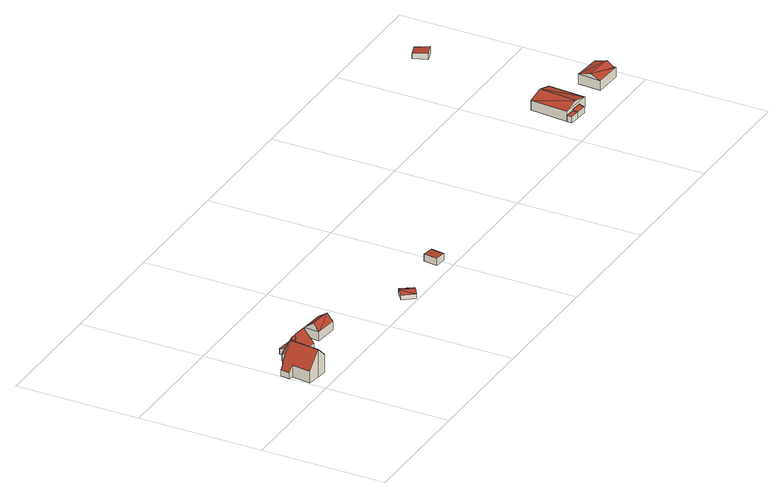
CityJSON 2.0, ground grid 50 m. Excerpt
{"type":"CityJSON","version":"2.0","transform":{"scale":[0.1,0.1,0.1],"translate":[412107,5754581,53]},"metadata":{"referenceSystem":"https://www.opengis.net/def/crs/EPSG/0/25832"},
"CityObjects":{
"building1":{"type":"Building","attributes":{"Gemeindeschluessel":"05515000","Geometrietyp2DReferenz":"3000","function":"31001_1000","roofType":"3100","measuredHeight":11.41},"address":[{"country":"Germany","locality":"Münster","thoroughfareNumber":"11","thoroughfareName":"Everswinkeler Straße"}],"geometry":[{"type":"Solid","lod":"2","boundaries":[[[[0,1,2,3]],[[4,5,1,0]],[[6,7,5,4]],[[8,9,7,6]],[[10,11,9,8]],[[12,13,11,10]],[[14,15,13,12]],[[16,17,15,14]],[[18,19,17,16]],[[20,21,19,18]],[[22,23,21,20]],[[3,2,23,22]],[[16,14,12,10,8,18]],[[6,4,0,3,22,20,18,8]],[[1,5,7,9,11,13,15,17,19,21,23,2]]]],"semantics":{"surfaces":[{"type":"WallSurface"},{"type":"RoofSurface"},{"type":"GroundSurface"}],"values":[[0,0,0,0,0,0,0,0,0,0,0,0,1,1,2]]}}]},
"building2":{"type":"Building","attributes":{"Gemeindeschluessel":"05515000","Geometrietyp2DReferenz":"3000","function":"31001_2460","roofType":"5000","measuredHeight":9.97},"geometry":[{"type":"Solid","lod":"2","boundaries":[[[[24,25,26,27]],[[28,29,25,24]],[[30,31,29,28]],[[32,33,31,30]],[[34,35,33,32]],[[27,26,35,34]],[[36,34,32,37]],[[37,32,30,38]],[[30,28,38]],[[36,37,38,28,24,39]],[[24,27,39]],[[39,27,34,36]],[[25,29,31,33,35,26]]]],"semantics":{"surfaces":[{"type":"WallSurface"},{"type":"RoofSurface"},{"type":"GroundSurface"}],"values":[[0,0,0,0,0,0,1,1,1,1,1,1,2]]}}]},
"building3":{"type":"Building","attributes":{"Gemeindeschluessel":"05515000","Geometrietyp2DReferenz":"3000","function":"51009_1610","roofType":"2100","measuredHeight":3.4},"geometry":[{"type":"Solid","lod":"2","boundaries":[[[[40,29,41,42]],[[43,44,29,40]],[[45,46,44,43]],[[42,41,46,45]],[[43,40,42,45]],[[29,44,46,41]]]],"semantics":{"surfaces":[{"type":"WallSurface"},{"type":"RoofSurface"},{"type":"GroundSurface"}],"values":[[0,0,0,0,1,2]]}}]},
"building4":{"type":"Building","attributes":{"Gemeindeschluessel":"05515000","Geometrietyp2DReferenz":"3000","function":"31001_1310","roofType":"3100","measuredHeight":6.32},"geometry":[{"type":"Solid","lod":"2","boundaries":[[[[47,48,49,50]],[[51,52,48,47]],[[53,54,52,51]],[[50,49,54,53]],[[47,55,51]],[[53,56,50]],[[56,55,47]],[[47,50,56]],[[56,53,51]],[[51,55,56]],[[48,52,54,49]]]],"semantics":{"surfaces":[{"type":"WallSurface"},{"type":"RoofSurface"},{"type":"GroundSurface"}],"values":[[0,0,0,0,0,0,1,1,1,1,2]]}}]},
"building5":{"type":"Building","attributes":{"Gemeindeschluessel":"05515000","Geometrietyp2DReferenz":"3000","function":"31001_1310","roofType":"3100","measuredHeight":2.79},"geometry":[{"type":"Solid","lod":"2","boundaries":[[[[57,58,59,60]],[[61,62,58,57]],[[63,64,62,61]],[[60,59,64,63]],[[57,65,61]],[[63,66,60]],[[65,57,60]],[[60,66,65]],[[61,65,66]],[[66,63,61]],[[58,62,64,59]]]],"semantics":{"surfaces":[{"type":"WallSurface"},{"type":"RoofSurface"},{"type":"GroundSurface"}],"values":[[0,0,0,0,0,0,1,1,1,1,2]]}}]},
"building6":{"type":"Building","attributes":{"Gemeindeschluessel":"05515000","Geometrietyp2DReferenz":"3000","function":"31001_1310","roofType":"2100","measuredHeight":2.93},"geometry":[{"type":"Solid","lod":"2","boundaries":[[[[67,68,69,70]],[[71,72,68,67]],[[73,74,72,71]],[[70,69,74,73]],[[71,67,70,73]],[[68,72,74,69]]]],"semantics":{"surfaces":[{"type":"WallSurface"},{"type":"RoofSurface"},{"type":"GroundSurface"}],"values":[[0,0,0,0,1,2]]}}]},
"building7":{"type":"Building","attributes":{"Gemeindeschluessel":"05515000","Geometrietyp2DReferenz":"3000","function":"31001_1310","roofType":"1000","measuredHeight":2.54},"geometry":[{"type":"Solid","lod":"2","boundaries":[[[[75,76,77,78]],[[79,80,76,75]],[[81,82,80,79]],[[78,77,82,81]],[[79,75,78,81]],[[76,80,82,77]]]],"semantics":{"surfaces":[{"type":"WallSurface"},{"type":"RoofSurface"},{"type":"GroundSurface"}],"values":[[0,0,0,0,1,2]]}}]},
"building8":{"type":"Building","attributes":{"Gemeindeschluessel":"05515000","Geometrietyp2DReferenz":"3000","function":"31001_1310","roofType":"2100","measuredHeight":3.13},"geometry":[{"type":"Solid","lod":"2","boundaries":[[[[83,84,85,86]],[[87,88,84,83]],[[89,90,88,87]],[[86,85,90,89]],[[87,83,86,89]],[[84,88,90,85]]]],"semantics":{"surfaces":[{"type":"WallSurface"},{"type":"RoofSurface"},{"type":"GroundSurface"}],"values":[[0,0,0,0,1,2]]}}]},
"building9":{"type":"Building","attributes":{"Gemeindeschluessel":"05515000","Geometrietyp2DReferenz":"3000","function":"31001_2700","roofType":"3100","measuredHeight":5.8},"geometry":[{"type":"Solid","lod":"2","boundaries":[[[[91,92,80,93]],[[94,95,92,91]],[[96,97,95,94]],[[93,80,97,96]],[[91,98,94]],[[96,99,93]],[[99,98,91]],[[91,93,99]],[[96,94,98]],[[98,99,96]],[[92,95,97,80]]]],"semantics":{"surfaces":[{"type":"WallSurface"},{"type":"RoofSurface"},{"type":"GroundSurface"}],"values":[[0,0,0,0,0,0,1,1,1,1,2]]}}]},
"building10":{"type":"Building","attributes":{"Gemeindeschluessel":"05515000","Geometrietyp2DReferenz":"3000","function":"31001_2460","roofType":"5000","measuredHeight":5.81},"geometry":[{"type":"Solid","lod":"2","boundaries":[[[[100,101,102,103]],[[104,105,101,100]],[[106,107,105,104]],[[108,109,107,106]],[[110,111,109,108]],[[103,102,111,110]],[[112,110,108]],[[108,113,112]],[[113,103,112]],[[104,100,103]],[[104,103,113]],[[113,106,104]],[[106,113,108]],[[110,112,103]],[[101,105,107,109,111,102]]]],"semantics":{"surfaces":[{"type":"WallSurface"},{"type":"RoofSurface"},{"type":"GroundSurface"}],"values":[[0,0,0,0,0,0,1,1,1,1,1,1,0,0,2]]}}]},
"building11":{"type":"Building","attributes":{"Gemeindeschluessel":"05515000","Geometrietyp2DReferenz":"3000","function":"31001_1310","roofType":"2100","measuredHeight":2.56},"geometry":[{"type":"Solid","lod":"2","boundaries":[[[[114,115,116,117]],[[118,119,115,114]],[[120,121,119,118]],[[117,116,121,120]],[[118,114,117,120]],[[115,119,121,116]]]],"semantics":{"surfaces":[{"type":"WallSurface"},{"type":"RoofSurface"},{"type":"GroundSurface"}],"values":[[0,0,0,0,1,2]]}}]}
},
"vertices":[
[5,186,29],[5,186,3],[0,147,3],[0,147,29],[23,184,51],[23,184,3],[23,189,51],[23,189,3],[76,183,117],[76,183,3],[99,180,94],[99,180,3],[116,179,77],[116,179,3],[116,176,77],[116,176,3],[102,59,77],[102,59,3],[62,63,117],[62,63,3],[10,70,51],[10,70,3],[18,145,51],[18,145,3],
[105,233,33],[105,233,2],[99,180,2],[99,180,33],[229,219,33],[229,219,2],[223,164,33],[223,164,2],[116,176,33],[116,176,2],[116,179,33],[116,179,2],[145,202,98],[146,200,102],[199,194,102],[128,204,98],
[229,219,36],[233,254,2],[233,254,25],[139,229,36],[139,229,2],[144,264,25],[144,264,2],
[295,181,38],[295,181,2],[386,172,2],[386,172,38],[302,244,38],[302,244,2],[393,236,38],[393,236,2],[298,206,65],[389,197,65],
[761,36,24],[761,36,5],[726,82,5],[726,82,24],[721,6,24],[721,6,5],[686,52,24],[686,52,5],[741,21,33],[706,67,33],
[967,51,34],[967,51,5],[1014,46,5],[1014,46,31],[974,107,34],[974,107,5],[1021,102,31],[1021,102,5],
[2093,88,34],[2093,88,8],[2131,84,8],[2131,84,34],[2095,109,34],[2095,109,8],[2133,106,34],[2133,106,8],
[2133,106,40],[2133,106,9],[2131,84,9],[2131,84,33],[2179,102,40],[2179,102,9],[2177,81,33],[2177,81,9],
[2107,262,49],[2107,262,8],[2095,109,49],[2229,251,49],[2229,251,8],[2217,99,49],[2217,99,8],[2168,257,66],[2156,104,66],
[2463,107,46],[2463,107,6],[2461,107,6],[2461,107,46],[2462,100,46],[2462,100,6],[2351,106,46],[2351,106,6],[2357,199,46],[2357,199,6],[2467,191,46],[2467,191,6],[2463,137,65],[2354,145,65],
[2248,818,22],[2248,818,2],[2268,761,2],[2268,761,28],[2296,834,22],[2296,834,2],[2315,777,28],[2315,777,2]
]}
